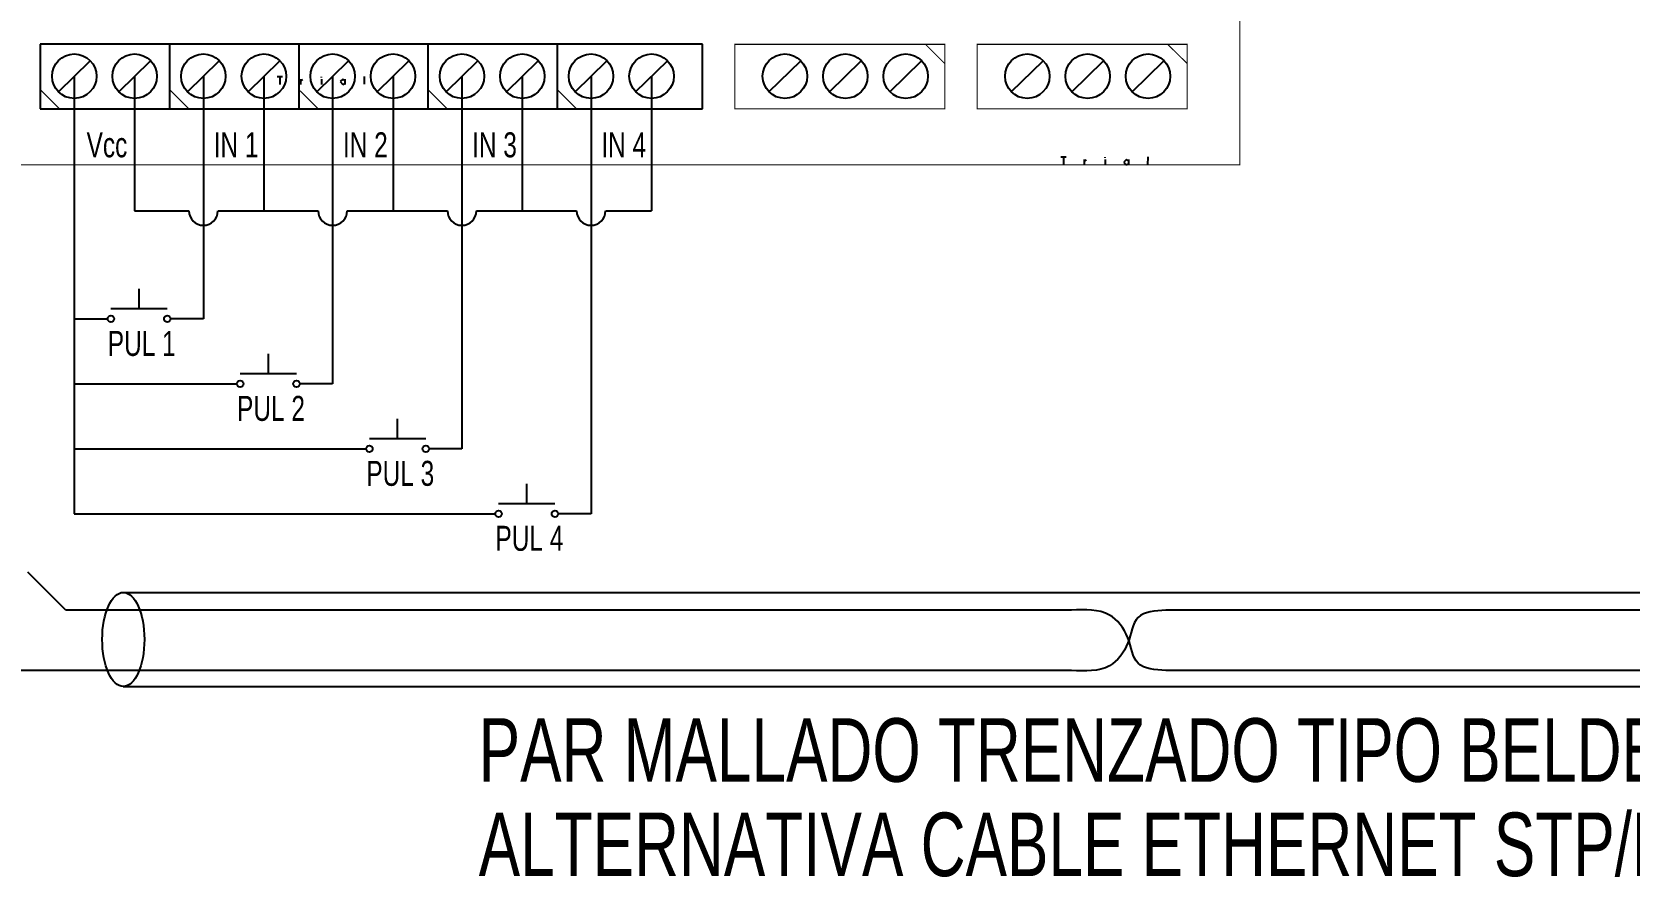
# Model space of a CAD drawing. Header units: millimetres. Extents: x 690 to 2444, y 537 to 1412.
# Drawn here: x 1489.8 to 1615.5, y 549.1 to 615.6 of the extents above; entities that cross this region are included whole.
import ezdxf

# ---------------------------------------------------------------- set-up
doc = ezdxf.new("R2010")
doc.units = ezdxf.units.MM
doc.layers.add('at_Entity', color=7, linetype='Continuous')
doc.layers.add('at_Text', color=7, linetype='Continuous')
doc.styles.add('Style1', font='arial.ttf', dxfattribs={"height": 0.2})

msp = doc.modelspace()

# ---------------------------------------------------------------- linework, layer by layer
at = {"color": 2}
for p, q in [((1491.9, 610.86), (1494.4, 613.3)), ((1496.65, 610.86), (1499.15, 613.3)), ((1502.06, 610.86), (1504.56, 613.3)), ((1506.82, 610.86), (1509.32, 613.3)), ((1512.23, 610.86), (1514.73, 613.3)), ((1516.98, 610.86), (1519.48, 613.3)), ((1522.4, 610.86), (1524.9, 613.3)), ((1527.15, 610.86), (1529.65, 613.3)), ((1532.56, 610.86), (1535.06, 613.3)), ((1537.32, 610.86), (1539.82, 613.3)), ((1547.81, 610.86), (1550.31, 613.3)), ((1552.57, 610.86), (1555.07, 613.3)), ((1557.32, 610.86), (1559.82, 613.3)), ((1566.87, 610.86), (1569.38, 613.3)), ((1571.63, 610.86), (1574.13, 613.3)), ((1576.38, 610.86), (1578.88, 613.3))]:
    msp.add_line(p, q, dxfattribs=at)
at = {"color": 7}
for p, q in [((1497.01, 571.48), (1656.52, 571.48)), ((1497.01, 564.07), (1656.52, 564.07))]:
    msp.add_line(p, q, dxfattribs=at)
at = {"color": 2}
for centre in [(1493.15, 612.08), (1497.9, 612.08), (1503.31, 612.08), (1508.07, 612.08), (1513.48, 612.08), (1518.23, 612.08), (1523.65, 612.08), (1528.4, 612.08), (1533.81, 612.08), (1538.57, 612.08), (1549.06, 612.08), (1553.82, 612.08), (1558.57, 612.08), (1568.13, 612.08), (1572.88, 612.08), (1577.63, 612.08)]:
    msp.add_circle(centre, 1.75, dxfattribs=at)
at = {"layer": 'at_Entity', "color": 0}
for p, q in [((1501.92, 614.59), (1490.48, 614.59)), ((1490.48, 614.59), (1490.48, 609.51)), ((1512.08, 614.59), (1500.65, 614.59)), ((1500.65, 614.59), (1500.65, 609.51)), ((1522.25, 614.59), (1510.81, 614.59)), ((1510.81, 614.59), (1510.81, 609.51)), ((1532.42, 614.59), (1520.98, 614.59)), ((1520.98, 614.59), (1520.98, 609.51)), ((1542.58, 614.59), (1531.15, 614.59)), ((1531.15, 614.59), (1531.15, 609.51)), ((1542.58, 609.51), (1542.58, 614.59)), ((1490.48, 609.51), (1501.92, 609.51)), ((1500.65, 609.51), (1512.08, 609.51)), ((1510.81, 609.51), (1522.25, 609.51)), ((1520.98, 609.51), (1532.42, 609.51)), ((1531.15, 609.51), (1542.58, 609.51))]:
    msp.add_line(p, q, dxfattribs=at)
at = {"layer": 'at_Entity', "color": 28, "true_color": 0x0d0d0d}
for p, q in [((1509.12, 612.06), (1509.54, 612.06)), ((1509.33, 612.06), (1509.33, 611.42)), ((1512.61, 611.98), (1512.61, 612.03)), ((1515.95, 612.05), (1515.95, 611.44)), ((1510.95, 611.84), (1510.95, 611.42)), ((1510.96, 611.7), (1511.14, 611.83)), ((1512.61, 611.84), (1512.61, 611.42)), ((1514.27, 611.84), (1514.08, 611.65)), ((1514.08, 611.65), (1514.27, 611.42)), ((1514.45, 611.75), (1514.27, 611.84)), ((1514.27, 611.42), (1514.45, 611.51)), ((1514.45, 611.84), (1514.45, 611.43)), ((1570.78, 605.74), (1571.19, 605.74)), ((1570.98, 605.74), (1570.98, 605.1)), ((1574.27, 605.66), (1574.27, 605.71)), ((1577.61, 605.73), (1577.6, 605.12)), ((1572.61, 605.52), (1572.61, 605.1)), ((1572.61, 605.38), (1572.79, 605.51)), ((1574.26, 605.52), (1574.26, 605.1)), ((1575.93, 605.52), (1575.74, 605.33)), ((1575.74, 605.33), (1575.92, 605.1)), ((1575.92, 605.1), (1576.1, 605.19)), ((1576.1, 605.43), (1575.93, 605.52)), ((1576.1, 605.52), (1576.1, 605.11))]:
    msp.add_line(p, q, dxfattribs=at)
at = {"layer": 'at_Entity', "color": 0}
for points in [[(1584.86, 731.51, 0.0897, 0.0897, 0), (1432.02, 731.51, 0.0897, 0.0897, 0), (1432.02, 605.1, 0.0897, 0.0897, 0), (1584.86, 605.1, 0.0897, 0.0897, 0), (1584.86, 731.51, 0.0897, 0.0897, 0)], [(1561.64, 614.59, 0.0897, 0.0897, 0), (1545.12, 614.59, 0.0897, 0.0897, 0), (1545.12, 609.51, 0.0897, 0.0897, 0), (1561.64, 609.51, 0.0897, 0.0897, 0), (1561.64, 614.59, 0.0897, 0.0897, 0)], [(1560.12, 614.59, 0.0897, 0.0897, 0), (1561.64, 613.07, 0.0897, 0.0897, 0)], [(1580.71, 614.59, 0.0897, 0.0897, 0), (1564.19, 614.59, 0.0897, 0.0897, 0), (1564.19, 609.51, 0.0897, 0.0897, 0), (1580.71, 609.51, 0.0897, 0.0897, 0), (1580.71, 614.59, 0.0897, 0.0897, 0)], [(1579.18, 614.59, 0.0897, 0.0897, 0), (1580.71, 613.07, 0.0897, 0.0897, 0)], [(1492, 609.51, 0.0897, 0.0897, 0), (1490.48, 611.03, 0.0897, 0.0897, 0)], [(1502.17, 609.51, 0.0897, 0.0897, 0), (1500.65, 611.03, 0.0897, 0.0897, 0)], [(1512.34, 609.51, 0.0897, 0.0897, 0), (1510.81, 611.03, 0.0897, 0.0897, 0)], [(1522.5, 609.51, 0.0897, 0.0897, 0), (1520.98, 611.03, 0.0897, 0.0897, 0)], [(1532.67, 609.51, 0.0897, 0.0897, 0), (1531.15, 611.03, 0.0897, 0.0897, 0)]]:
    msp.add_lwpolyline(points, format="xyseb", dxfattribs=at)
at = {"layer": 'at_Text', "color": 6}
for p, q in [((1493.15, 612.08), (1493.15, 577.66)), ((1497.9, 612.08), (1497.9, 601.49)), ((1503.31, 612.08), (1503.31, 592.99)), ((1508.07, 612.08), (1508.07, 601.49)), ((1513.48, 612.08), (1513.48, 587.88)), ((1518.23, 612.08), (1518.23, 601.49)), ((1523.65, 612.08), (1523.65, 582.77)), ((1528.4, 612.08), (1528.4, 601.49)), ((1533.81, 612.08), (1533.81, 577.66)), ((1538.57, 612.08), (1538.57, 601.49)), ((1497.9, 601.49), (1502.17, 601.49)), ((1504.46, 601.49), (1512.34, 601.49)), ((1514.62, 601.49), (1518.23, 601.49)), ((1514.62, 601.49), (1522.51, 601.49)), ((1524.79, 601.49), (1528.4, 601.49)), ((1524.79, 601.49), (1532.67, 601.49)), ((1534.96, 601.49), (1538.57, 601.49)), ((1498.26, 593.81), (1498.26, 595.35)), ((1496.04, 593.81), (1500.47, 593.81)), ((1493.15, 592.99), (1495.78, 592.99)), ((1503.31, 592.99), (1500.73, 592.99)), ((1508.42, 588.7), (1508.42, 590.24)), ((1506.2, 588.7), (1510.64, 588.7)), ((1493.15, 587.88), (1505.95, 587.88)), ((1513.48, 587.88), (1510.9, 587.88)), ((1518.59, 583.59), (1518.59, 585.13)), ((1516.37, 583.59), (1520.81, 583.59)), ((1493.15, 582.77), (1516.12, 582.77)), ((1523.65, 582.77), (1521.06, 582.77)), ((1528.76, 578.48), (1528.76, 580.02)), ((1526.54, 578.48), (1530.97, 578.48)), ((1493.15, 577.66), (1526.28, 577.66)), ((1533.81, 577.66), (1531.23, 577.66)), ((1492.49, 570.08), (1489.49, 573.08)), ((1571.61, 570.08), (1492.49, 570.08)), ((1663.98, 570.08), (1579.03, 570.08)), ((1571.61, 565.33), (1487.74, 565.33)), ((1668.73, 565.33), (1579.03, 565.33))]:
    msp.add_line(p, q, dxfattribs=at)
for centre in [(1496.04, 592.99), (1500.47, 592.99), (1506.2, 587.88), (1510.64, 587.88), (1516.37, 582.77), (1520.81, 582.77), (1526.54, 577.66), (1530.97, 577.66)]:
    msp.add_circle(centre, 0.256, dxfattribs=at)
for centre in [(1503.31, 601.49), (1513.48, 601.49), (1523.65, 601.49), (1533.81, 601.49)]:
    msp.add_arc(centre, 1.14, 180, 0, dxfattribs=at)
at = {"layer": 'at_Text', "color": 7}
msp.add_ellipse((1497.01, 567.78), major_axis=(0, 3.7), ratio=0.448276, dxfattribs=at)
at = {"layer": 'at_Text', "color": 6}
for points in [[(1579.03, 565.33), (1576.85, 565.91), (1576.04, 567.91), (1574.6, 569.7), (1571.61, 570.08)], [(1579.03, 570.08), (1576.85, 569.5), (1576.04, 567.5), (1574.6, 565.71), (1571.61, 565.33)]]:
    msp.add_spline(points, degree=3, dxfattribs=at)

# ---------------------------------------------------------------- texts
at = {"color": 2, "style": 'Style1', "width": 0.7}
for s, height, p in [('Vcc', 1.965, (1494.12, 605.7)), ('IN 1', 1.965, (1504.12, 605.7)), ('IN 2', 1.965, (1514.29, 605.7)), ('IN 3', 1.965, (1524.45, 605.7)), ('IN 4', 1.965, (1534.62, 605.7)), ('PUL 1', 1.965, (1495.79, 590.08)), ('PUL 2', 1.965, (1505.96, 584.97)), ('PUL 3', 1.965, (1516.13, 579.86)), ('PUL 4', 1.965, (1526.29, 574.75)), ('PAR MALLADO TRENZADO TIPO BELDEN 8241', 5, (1524.97, 556.58)), ('ALTERNATIVA CABLE ETHERNET STP/FTP', 5, (1524.97, 549.16))]:
    msp.add_text(s, height=height, rotation=0.0006, dxfattribs=at).set_placement(p)

doc.saveas('drawing.dxf')
